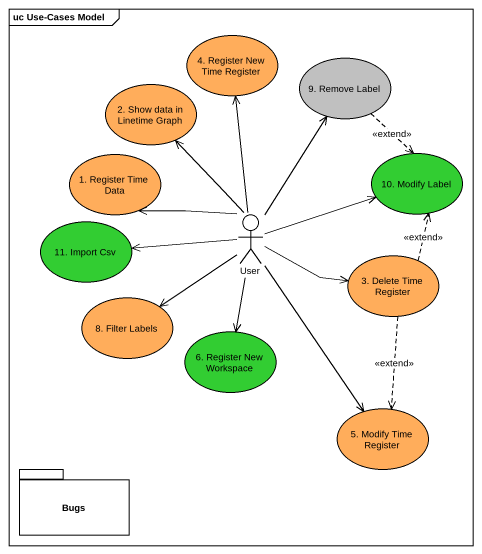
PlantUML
@startuml
mainframe uc Use-Cases Model
usecase "4. Register New Time Register" as u4_Register_New_Time_Register #FFAD5B
usecase "9. Remove Label" as u9_Remove_Label #C0C0C0
usecase "2. Show data in Linetime Graph" as u2_Show_data_in_Linetime #FFAD5B
usecase "1. Register Time Data" as u1_Register_Time_Data #FFAD5B
usecase "10. Modify Label" as u10_Modify_Label #32CD32
actor User
usecase "11. Import Csv" as u11_Import_Csv #32CD32
usecase "3. Delete Time Register" as u3_Delete_Time_Register #FFAD5B
usecase "8. Filter Labels" as u8_Filter_Labels #FFAD5B
usecase "6. Register New Workspace" as u6_Register_New_Workspace #32CD32
usecase "5. Modify Time Register" as u5_Modify_Time_Register #FFAD5B
package Bugs {
}
u9_Remove_Label ..> u10_Modify_Label : <<extend>>
User -up-> u4_Register_New_Time_Register
User -up-> u9_Remove_Label
User -up-> u2_Show_data_in_Linetime
User -left-> u1_Register_Time_Data
User -right-> u10_Modify_Label
User -left-> u11_Import_Csv
User -right-> u3_Delete_Time_Register
User --> u8_Filter_Labels
User --> u6_Register_New_Workspace
User --> u5_Modify_Time_Register
u3_Delete_Time_Register .up.> u10_Modify_Label : <<extend>>
u3_Delete_Time_Register ..> u5_Modify_Time_Register : <<extend>>
@enduml
